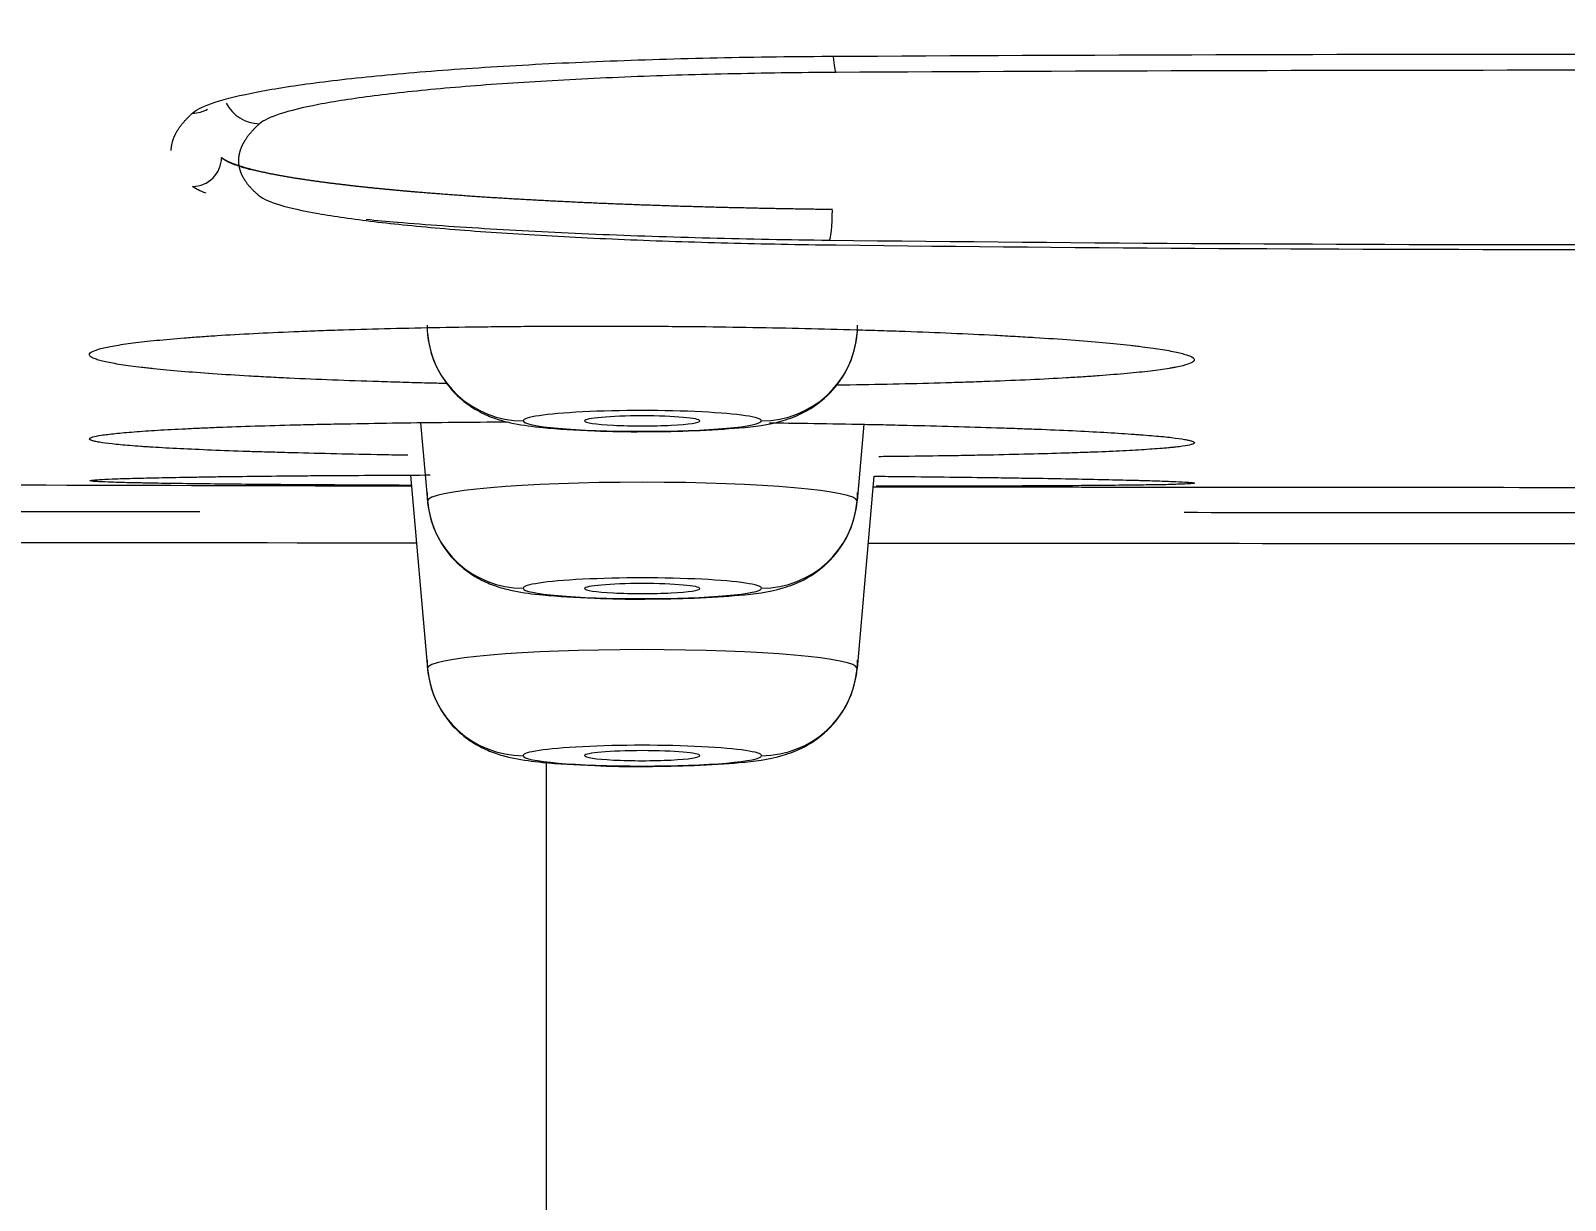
# Model space of a CAD drawing. Header units: millimetres. Extents: x 11618 to 13994, y -5897 to -2537.
# Drawn here: x 12314.95 to 12330.93, y -3614.26 to -3602.08 of the extents above; entities that cross this region are included whole.
import ezdxf

# ---------------------------------------------------------------- set-up
doc = ezdxf.new("R2010")
doc.units = ezdxf.units.MM
doc.layers.add('DIM', color=3, linetype='Continuous', lineweight=13)
doc.styles.get("Standard").update_dxf_attribs({"font": 'arial.ttf'})
doc.dimstyles.get("Standard").update_dxf_attribs({"dimtxt": 0.18, "dimasz": 0.18, "dimexe": 0.18, "dimexo": 0.0625, "dimgap": 0.09, "dimtad": 0, "dimtih": 1, "dimtoh": 1, "dimdec": 1, "dimdsep": 46, "dimtxsty": 'Standard', "dimcen": 0.09, "dimadec": 0, "dimazin": 0, "dimtfac": 1, "dimtdec": 1, "dimtofl": 0, "dimtmove": 0, "dimatfit": 3, "dimfxl": 1, "dimtolj": 1, "dimtzin": 0, "dimarcsym": 0})

# ---------------------------------------------------------------- blocks, each defined once
blk = doc.blocks.new('*D6')
at = {"layer": 'Defpoints', "color": 0, "transparency": 16777216}
for p in [(12196.532, -3594.216), (12466.198, -3594.304), (12466.198, -3664.582)]:
    blk.add_point(p, dxfattribs=at)
at = {"layer": 'DIM', "color": 0, "lineweight": -2, "transparency": 16777216}
for p, q in [((12196.532, -3594.279), (12196.532, -3664.762)), ((12466.198, -3594.366), (12466.198, -3664.762)), ((12214.532, -3664.582), (12448.198, -3664.582)), ((12466.198, -3664.582), (12494.714, -3664.582))]:
    blk.add_line(p, q, dxfattribs=at)
at = {"layer": 'DIM', "color": 0, "transparency": 16777216}
for points in [[(12214.532, -3661.582), (12214.532, -3667.582), (12196.532, -3664.582)], [(12448.198, -3661.582), (12448.198, -3667.582), (12466.198, -3664.582)]]:
    blk.add_solid(points, dxfattribs=at)
at = {"layer": 'DIM', "color": 0, "transparency": 16777216, "insert": (12519.722, -3664.582), "char_height": 18, "attachment_point": 5}
blk.add_mtext('\\A1;270', dxfattribs=at)

msp = doc.modelspace()

# ---------------------------------------------------------------- linework, layer by layer
at = {"linetype": 'Continuous', "lineweight": 18}
for p, q in [((12319.011, -3606.167), (12319.082, -3606.981)), ((12323.625, -3606.182), (12323.555, -3606.981)), ((12318.906, -3606.712), (12319.082, -3608.724)), ((12323.73, -3606.723), (12323.555, -3608.724)), ((12320.318, -3609.706), (12320.318, -4143.641))]:
    msp.add_line(p, q, dxfattribs=at)
at = {"linetype": 'Continuous', "lineweight": 13}
for centre, major_axis, ratio, start_param, end_param in [((12323.337, -3602.12), (-0.002, 0.4), 0.099263, 2.189985, 3.042534), ((12316.64, -3602.643), (0.2, -0.223), 0.990754, 5.539274, 6.087322), ((12317.337, -3602.654), (-0.267, 0.298), 0.990756, 1.323308, 2.398224), ((12316.64, -3603.407), (0.19, 0.232), 0.991435, 3.824618, 5.403863), ((12323.267, -3603.969), (0.004, 0.3), 0.09872, 3.217163, 4.771994), ((12320.078, -3605.151), (1, 0), 0.996195, 3.228859, 4.712389), ((12322.559, -3605.151), (-1, 0), 0.996195, 1.570796, 3.054326), ((12321.318, -3606.147), (1.24, 0), 0.087156, 0, 3.141593), ((12321.318, -3606.147), (1.24, 0), 0.087156, 3.141593, 6.283185), ((12321.318, -3606.981), (-2.236, 0), 0.087156, 3.141593, 6.283185), ((12321.318, -3607.89), (1.24, 0), 0.087156, 0, 3.141593), ((12321.318, -3607.89), (1.24, 0), 0.087156, 3.141593, 6.283185), ((12321.318, -3608.724), (-2.236, 0), 0.087156, 3.141593, 6.283185), ((12321.318, -3609.633), (1.24, 0), 0.087156, 0, 3.141593), ((12321.318, -3609.633), (1.24, 0), 0.087156, 3.141593, 6.283185)]:
    msp.add_ellipse(centre, major_axis=major_axis, ratio=ratio, start_param=start_param, end_param=end_param, dxfattribs=at)
at = {"linetype": 'Continuous', "lineweight": 18}
for centre, major_axis, ratio, start_param, end_param in [((12321.318, -3606.147), (-0.6, 0), 0.087156, 3.141593, 6.283185), ((12321.318, -3606.147), (-0.6, 0), 0.087156, 0, 3.141593), ((12320.078, -3606.894), (1, 0), 0.996195, 3.228859, 4.712389), ((12322.559, -3606.894), (-1, 0), 0.996195, 1.570796, 3.054326), ((12321.318, -3607.893), (-0.6, 0), 0.087156, 3.141593, 6.283185), ((12321.318, -3607.893), (-0.6, 0), 0.087156, 0, 3.141593), ((12320.078, -3608.637), (1, 0), 0.996195, 3.228859, 4.712389), ((12322.559, -3608.637), (-1, 0), 0.996195, 1.570796, 3.054326), ((12321.318, -3609.633), (-0.6, 0), 0.087156, 3.141593, 6.283185), ((12321.318, -3609.633), (-0.6, 0), 0.087156, 0, 3.141593)]:
    msp.add_ellipse(centre, major_axis=major_axis, ratio=ratio, start_param=start_param, end_param=end_param, dxfattribs=at)
for points, knots in [([(12316.638, -3602.941), (12316.681, -3602.903), (12316.761, -3602.865), (12316.987, -3602.791), (12317.135, -3602.755), (12317.501, -3602.685), (12317.714, -3602.652), (12318.2, -3602.59), (12318.472, -3602.56), (12319.075, -3602.506), (12319.398, -3602.482), (12320.087, -3602.439), (12320.453, -3602.42), (12321.223, -3602.389), (12321.618, -3602.376), (12322.427, -3602.358), (12322.841, -3602.352), (12323.266, -3602.35)], [0, 0, 0, 0, 0.125, 0.125, 0.25, 0.25, 0.375, 0.375, 0.5, 0.5, 0.625, 0.625, 0.75, 0.75, 0.875, 0.875, 1, 1, 1, 1]), ([(12323.266, -3602.35), (12325.943, -3602.335), (12328.631, -3602.327), (12334.011, -3602.327), (12336.694, -3602.335), (12339.371, -3602.35)], [0, 0, 0, 0, 0.5, 0.5, 1, 1, 1, 1]), ([(12323.335, -3602.518), (12322.951, -3602.521), (12322.575, -3602.526), (12321.843, -3602.542), (12321.485, -3602.553), (12320.788, -3602.582), (12320.456, -3602.599), (12319.833, -3602.638), (12319.541, -3602.659), (12318.995, -3602.708), (12318.748, -3602.735), (12318.308, -3602.791), (12318.115, -3602.821), (12317.784, -3602.884), (12317.65, -3602.917), (12317.445, -3602.984), (12317.373, -3603.018), (12317.334, -3603.053)], [0, 0, 0, 0, 0.125, 0.125, 0.25, 0.25, 0.375, 0.375, 0.5, 0.5, 0.625, 0.625, 0.75, 0.75, 0.875, 0.875, 1, 1, 1, 1]), ([(12339.302, -3602.518), (12336.648, -3602.504), (12333.988, -3602.496), (12328.654, -3602.496), (12325.989, -3602.504), (12323.335, -3602.518)], [0, 0, 0, 0, 0.5, 0.5, 1, 1, 1, 1]), ([(12316.416, -3603.332), (12316.416, -3603.33), (12316.416, -3603.326), (12316.416, -3603.318), (12316.416, -3603.309), (12316.417, -3603.3), (12316.418, -3603.291), (12316.419, -3603.282), (12316.421, -3603.273), (12316.423, -3603.264), (12316.425, -3603.255), (12316.427, -3603.246), (12316.429, -3603.237), (12316.432, -3603.228), (12316.435, -3603.219), (12316.438, -3603.21), (12316.442, -3603.201), (12316.445, -3603.191), (12316.449, -3603.182), (12316.453, -3603.173), (12316.458, -3603.164), (12316.462, -3603.155), (12316.467, -3603.146), (12316.472, -3603.136), (12316.478, -3603.127), (12316.484, -3603.118), (12316.489, -3603.109), (12316.496, -3603.1), (12316.502, -3603.09), (12316.509, -3603.081), (12316.516, -3603.072), (12316.523, -3603.063), (12316.53, -3603.053), (12316.538, -3603.044), (12316.546, -3603.035), (12316.554, -3603.025), (12316.562, -3603.016), (12316.571, -3603.007), (12316.58, -3602.997), (12316.589, -3602.988), (12316.598, -3602.979), (12316.608, -3602.969), (12316.617, -3602.96), (12316.628, -3602.951), (12316.634, -3602.944), (12316.638, -3602.941)], [0, 0, 0, 0, 0.011837, 0.035323, 0.058808, 0.082294, 0.10578, 0.129267, 0.152755, 0.176244, 0.199733, 0.223224, 0.246716, 0.27021, 0.293705, 0.317202, 0.340701, 0.364202, 0.387705, 0.41121, 0.434718, 0.458229, 0.481742, 0.505258, 0.528777, 0.552299, 0.575824, 0.599353, 0.622885, 0.646421, 0.669961, 0.693505, 0.717053, 0.740605, 0.764162, 0.787723, 0.811288, 0.834859, 0.858435, 0.882015, 0.905601, 0.929193, 0.952789, 0.976392, 1, 1, 1, 1]), ([(12317.24, -3603.53), (12317.234, -3603.529), (12317.22, -3603.525), (12317.199, -3603.519), (12317.178, -3603.513), (12317.158, -3603.507), (12317.138, -3603.501), (12317.119, -3603.495), (12317.1, -3603.489), (12317.082, -3603.482), (12317.065, -3603.476), (12317.049, -3603.47), (12317.034, -3603.463), (12317.019, -3603.457), (12317.005, -3603.45), (12316.992, -3603.443), (12316.979, -3603.437), (12316.968, -3603.43), (12316.957, -3603.423), (12316.947, -3603.416), (12316.942, -3603.412), (12316.939, -3603.41)], [0, 0, 0, 0, 0.04342, 0.093896, 0.144693, 0.195809, 0.247245, 0.298998, 0.351067, 0.40345, 0.456147, 0.509155, 0.562474, 0.616101, 0.670035, 0.724275, 0.778818, 0.833664, 0.888811, 0.944257, 1, 1, 1, 1]), ([(12317.115, -3603.437), (12317.115, -3603.439), (12317.115, -3603.443), (12317.115, -3603.45), (12317.116, -3603.459), (12317.116, -3603.468), (12317.117, -3603.477), (12317.119, -3603.486), (12317.12, -3603.494), (12317.122, -3603.503), (12317.124, -3603.512), (12317.126, -3603.521), (12317.128, -3603.529), (12317.131, -3603.538), (12317.134, -3603.547), (12317.137, -3603.556), (12317.14, -3603.564), (12317.144, -3603.573), (12317.148, -3603.582), (12317.152, -3603.591), (12317.156, -3603.599), (12317.161, -3603.608), (12317.166, -3603.617), (12317.171, -3603.625), (12317.176, -3603.634), (12317.182, -3603.642), (12317.188, -3603.651), (12317.194, -3603.66), (12317.2, -3603.668), (12317.206, -3603.677), (12317.213, -3603.685), (12317.22, -3603.694), (12317.228, -3603.703), (12317.235, -3603.711), (12317.243, -3603.72), (12317.251, -3603.728), (12317.259, -3603.737), (12317.268, -3603.745), (12317.276, -3603.754), (12317.285, -3603.762), (12317.294, -3603.771), (12317.304, -3603.779), (12317.314, -3603.788), (12317.323, -3603.796), (12317.33, -3603.802), (12317.334, -3603.805)], [0, 0, 0, 0, 0.011805, 0.035291, 0.058777, 0.082264, 0.105751, 0.129239, 0.152728, 0.176217, 0.199708, 0.2232, 0.246693, 0.270187, 0.293683, 0.317181, 0.340681, 0.364183, 0.387686, 0.411193, 0.434701, 0.458212, 0.481726, 0.505243, 0.528763, 0.552286, 0.575812, 0.599341, 0.622875, 0.646411, 0.669952, 0.693497, 0.717045, 0.740598, 0.764155, 0.787717, 0.811284, 0.834855, 0.858431, 0.882012, 0.905599, 0.929191, 0.952788, 0.976391, 1, 1, 1, 1]), ([(12317.334, -3603.805), (12317.373, -3603.837), (12317.445, -3603.868), (12317.649, -3603.929), (12317.782, -3603.959), (12318.112, -3604.017), (12318.307, -3604.045), (12318.746, -3604.097), (12318.991, -3604.122), (12319.537, -3604.168), (12319.831, -3604.189), (12320.454, -3604.226), (12320.784, -3604.243), (12321.482, -3604.272), (12321.841, -3604.284), (12322.575, -3604.303), (12322.951, -3604.31), (12323.335, -3604.315)], [0, 0, 0, 0, 0.125, 0.125, 0.25, 0.25, 0.375, 0.375, 0.5, 0.5, 0.625, 0.625, 0.75, 0.75, 0.875, 0.875, 1, 1, 1, 1]), ([(12323.266, -3604.268), (12322.841, -3604.263), (12322.427, -3604.255), (12321.616, -3604.234), (12321.219, -3604.221), (12320.448, -3604.189), (12320.084, -3604.17), (12319.396, -3604.129), (12319.072, -3604.106), (12318.658, -3604.071), (12318.549, -3604.061), (12318.445, -3604.051)], [0, 0, 0, 0, 0.22863, 0.22863, 0.45726, 0.45726, 0.685891, 0.685891, 0.914521, 0.914521, 1, 1, 1, 1]), ([(12339.371, -3604.268), (12336.694, -3604.299), (12334.006, -3604.315), (12328.626, -3604.315), (12325.943, -3604.299), (12323.266, -3604.268)], [0, 0, 0, 0, 0.5, 0.5, 1, 1, 1, 1]), ([(12323.335, -3604.315), (12325.989, -3604.346), (12328.649, -3604.362), (12333.983, -3604.362), (12336.648, -3604.346), (12339.302, -3604.315)], [0, 0, 0, 0, 0.5, 0.5, 1, 1, 1, 1]), ([(12315.563, -3605.455), (12315.565, -3605.445), (12315.576, -3605.434), (12315.616, -3605.414), (12315.645, -3605.404), (12315.703, -3605.389), (12315.724, -3605.384), (12315.771, -3605.374), (12315.797, -3605.369), (12315.882, -3605.354), (12315.947, -3605.345), (12316.093, -3605.326), (12316.174, -3605.317), (12316.351, -3605.299), (12316.448, -3605.29), (12316.58, -3605.28), (12316.607, -3605.278), (12316.661, -3605.274), (12316.689, -3605.272), (12316.774, -3605.266), (12316.833, -3605.262), (12317.012, -3605.25), (12317.139, -3605.243), (12317.405, -3605.229), (12317.544, -3605.223), (12317.763, -3605.214), (12317.838, -3605.211), (12317.952, -3605.206), (12317.991, -3605.205), (12318.069, -3605.202), (12318.108, -3605.201), (12318.306, -3605.195), (12318.469, -3605.19), (12318.802, -3605.181), (12318.972, -3605.178), (12319.319, -3605.171), (12319.496, -3605.168), (12319.723, -3605.166), (12319.768, -3605.165), (12319.86, -3605.164), (12319.906, -3605.164), (12320.043, -3605.162), (12320.136, -3605.162), (12320.412, -3605.16), (12320.598, -3605.159), (12320.97, -3605.159), (12321.157, -3605.159), (12321.439, -3605.161), (12321.533, -3605.161), (12321.675, -3605.163), (12321.722, -3605.163), (12321.817, -3605.164), (12321.864, -3605.164), (12322.1, -3605.167), (12322.285, -3605.17), (12322.653, -3605.176), (12322.834, -3605.179), (12323.192, -3605.188), (12323.369, -3605.192), (12323.587, -3605.199), (12323.631, -3605.2), (12323.717, -3605.203), (12323.846, -3605.207), (12323.972, -3605.211), (12324.22, -3605.22), (12324.381, -3605.226), (12324.691, -3605.24), (12324.842, -3605.247), (12325.06, -3605.258), (12325.131, -3605.262), (12325.236, -3605.268), (12325.27, -3605.27), (12325.339, -3605.274), (12325.507, -3605.284), (12325.663, -3605.295), (12325.898, -3605.312), (12326.117, -3605.331), (12326.308, -3605.35), (12326.418, -3605.362), (12326.439, -3605.364), (12326.481, -3605.369), (12326.542, -3605.377), (12326.599, -3605.384), (12326.705, -3605.399), (12326.767, -3605.409), (12326.875, -3605.43), (12326.92, -3605.44), (12326.965, -3605.453), (12326.974, -3605.455), (12326.99, -3605.461), (12326.998, -3605.463), (12327.018, -3605.471), (12327.03, -3605.476), (12327.057, -3605.492), (12327.065, -3605.502), (12327.064, -3605.512)], [0, 0, 0, 0, 0.03125, 0.03125, 0.0625, 0.0625, 0.078125, 0.078125, 0.09375, 0.09375, 0.125, 0.125, 0.15625, 0.15625, 0.1875, 0.1875, 0.195312, 0.195312, 0.203125, 0.203125, 0.21875, 0.21875, 0.25, 0.25, 0.28125, 0.28125, 0.296875, 0.296875, 0.304687, 0.304687, 0.3125, 0.3125, 0.34375, 0.34375, 0.375, 0.375, 0.40625, 0.40625, 0.414062, 0.414062, 0.421875, 0.421875, 0.4375, 0.4375, 0.46875, 0.46875, 0.5, 0.5, 0.515625, 0.515625, 0.523437, 0.523437, 0.53125, 0.53125, 0.5625, 0.5625, 0.59375, 0.59375, 0.625, 0.625, 0.632812, 0.632812, 0.640625, 0.65625, 0.65625, 0.6875, 0.6875, 0.71875, 0.71875, 0.734375, 0.734375, 0.742187, 0.742187, 0.75, 0.78125, 0.78125, 0.8125, 0.84375, 0.84375, 0.851562, 0.851562, 0.859375, 0.875, 0.875, 0.90625, 0.90625, 0.9375, 0.9375, 0.945312, 0.945312, 0.953125, 0.953125, 0.96875, 0.96875, 1, 1, 1, 1]), ([(12319.078, -3605.151), (12319.08, -3605.289), (12319.124, -3605.512), (12319.288, -3605.788), (12319.475, -3605.965), (12319.663, -3606.077), (12319.836, -3606.141), (12320.032, -3606.187), (12320.312, -3606.224), (12320.769, -3606.251), (12321.171, -3606.262), (12321.348, -3606.258), (12321.357, -3606.258)], [0, 0, 0, 0, 0.122527, 0.215408, 0.294634, 0.364592, 0.427727, 0.496738, 0.634659, 0.831916, 0.991471, 1, 1, 1, 1]), ([(12321.357, -3606.258), (12321.535, -3606.258), (12321.88, -3606.252), (12322.384, -3606.217), (12322.674, -3606.186), (12323.021, -3606.062), (12323.283, -3605.873), (12323.483, -3605.583), (12323.552, -3605.327), (12323.559, -3605.179), (12323.559, -3605.151)], [0, 0, 0, 0, 0.162675, 0.337768, 0.550867, 0.638384, 0.752048, 0.857541, 0.972916, 1, 1, 1, 1]), ([(12319.273, -3605.758), (12319.21, -3605.756), (12319.147, -3605.755), (12319.042, -3605.752), (12318.998, -3605.751), (12318.912, -3605.749), (12318.783, -3605.745), (12318.657, -3605.741), (12318.409, -3605.733), (12318.249, -3605.728), (12317.938, -3605.715), (12317.788, -3605.709), (12317.57, -3605.699), (12317.499, -3605.695), (12317.394, -3605.69), (12317.359, -3605.688), (12317.291, -3605.684), (12317.257, -3605.682), (12317.091, -3605.673), (12316.966, -3605.665), (12316.731, -3605.649), (12316.621, -3605.64), (12316.416, -3605.623), (12316.32, -3605.614), (12316.21, -3605.602), (12316.188, -3605.6), (12316.146, -3605.595), (12316.085, -3605.588), (12316.029, -3605.581), (12315.923, -3605.567), (12315.86, -3605.557), (12315.753, -3605.537), (12315.707, -3605.527), (12315.662, -3605.515), (12315.653, -3605.512), (12315.637, -3605.507), (12315.63, -3605.504), (12315.609, -3605.497), (12315.598, -3605.491), (12315.571, -3605.476), (12315.562, -3605.466), (12315.563, -3605.455)], [0, 0, 0, 0, 0.028812, 0.028812, 0.049045, 0.049045, 0.069278, 0.109744, 0.109744, 0.190677, 0.190677, 0.271609, 0.271609, 0.312075, 0.312075, 0.332308, 0.332308, 0.352541, 0.352541, 0.433474, 0.433474, 0.514406, 0.514406, 0.595338, 0.595338, 0.615571, 0.615571, 0.635804, 0.676271, 0.676271, 0.757203, 0.757203, 0.838135, 0.838135, 0.858368, 0.858368, 0.878601, 0.878601, 0.919068, 0.919068, 1, 1, 1, 1]), ([(12327.064, -3605.512), (12327.063, -3605.523), (12327.052, -3605.533), (12327.012, -3605.553), (12326.983, -3605.562), (12326.925, -3605.577), (12326.904, -3605.582), (12326.868, -3605.589), (12326.856, -3605.591), (12326.83, -3605.596), (12326.816, -3605.598), (12326.745, -3605.61), (12326.68, -3605.619), (12326.534, -3605.637), (12326.453, -3605.645), (12326.275, -3605.662), (12326.178, -3605.669), (12326.046, -3605.679), (12326.019, -3605.681), (12325.965, -3605.685), (12325.937, -3605.687), (12325.852, -3605.692), (12325.793, -3605.696), (12325.613, -3605.706), (12325.487, -3605.713), (12325.221, -3605.725), (12325.081, -3605.731), (12324.862, -3605.739), (12324.788, -3605.742), (12324.673, -3605.745), (12324.635, -3605.747), (12324.557, -3605.749), (12324.517, -3605.75), (12324.319, -3605.756), (12324.157, -3605.76), (12323.825, -3605.768), (12323.655, -3605.771), (12323.439, -3605.774), (12323.396, -3605.775), (12323.353, -3605.776)], [0, 0, 0, 0, 0.081669, 0.081669, 0.163339, 0.163339, 0.204173, 0.204173, 0.224591, 0.224591, 0.245008, 0.245008, 0.326677, 0.326677, 0.408347, 0.408347, 0.490016, 0.490016, 0.510433, 0.510433, 0.530851, 0.530851, 0.571685, 0.571685, 0.653355, 0.653355, 0.735024, 0.735024, 0.775859, 0.775859, 0.796276, 0.796276, 0.816693, 0.816693, 0.898362, 0.898362, 0.980032, 0.980032, 1, 1, 1, 1]), ([(12315.565, -3606.333), (12315.567, -3606.326), (12315.579, -3606.32), (12315.62, -3606.308), (12315.65, -3606.302), (12315.728, -3606.29), (12315.777, -3606.284), (12315.891, -3606.272), (12315.956, -3606.266), (12316.103, -3606.255), (12316.185, -3606.249), (12316.364, -3606.238), (12316.461, -3606.233), (12316.593, -3606.227), (12316.62, -3606.225), (12316.675, -3606.223), (12316.703, -3606.222), (12316.788, -3606.218), (12316.847, -3606.215), (12317.028, -3606.208), (12317.154, -3606.204), (12317.421, -3606.196), (12317.561, -3606.192), (12317.781, -3606.186), (12317.856, -3606.184), (12317.97, -3606.182), (12318.009, -3606.181), (12318.087, -3606.179), (12318.127, -3606.179), (12318.325, -3606.175), (12318.488, -3606.172), (12318.822, -3606.167), (12318.992, -3606.165), (12319.34, -3606.161), (12319.518, -3606.159), (12319.744, -3606.158), (12319.79, -3606.157), (12319.861, -3606.157), (12319.887, -3606.157), (12319.913, -3606.157)], [0, 0, 0, 0, 0.07468, 0.07468, 0.14936, 0.14936, 0.224039, 0.224039, 0.298719, 0.298719, 0.373399, 0.373399, 0.448079, 0.448079, 0.466749, 0.466749, 0.485419, 0.485419, 0.522759, 0.522759, 0.597438, 0.597438, 0.672118, 0.672118, 0.709458, 0.709458, 0.728128, 0.728128, 0.746798, 0.746798, 0.821478, 0.821478, 0.896158, 0.896158, 0.970838, 0.970838, 0.989508, 0.989508, 1, 1, 1, 1]), ([(12322.644, -3606.166), (12322.776, -3606.168), (12322.907, -3606.17), (12323.215, -3606.175), (12323.392, -3606.178), (12323.61, -3606.182), (12323.653, -3606.183), (12323.739, -3606.184), (12323.868, -3606.187), (12323.994, -3606.19), (12324.241, -3606.196), (12324.401, -3606.2), (12324.711, -3606.208), (12324.861, -3606.213), (12325.078, -3606.22), (12325.149, -3606.223), (12325.254, -3606.226), (12325.288, -3606.228), (12325.356, -3606.23), (12325.524, -3606.237), (12325.679, -3606.243), (12325.913, -3606.254), (12326.131, -3606.266), (12326.32, -3606.278), (12326.429, -3606.285), (12326.451, -3606.287), (12326.492, -3606.29), (12326.553, -3606.294), (12326.609, -3606.299), (12326.714, -3606.308), (12326.775, -3606.314), (12326.881, -3606.327), (12326.926, -3606.333), (12326.97, -3606.341), (12326.979, -3606.342), (12326.994, -3606.345), (12327.002, -3606.347), (12327.022, -3606.352), (12327.033, -3606.355), (12327.059, -3606.364), (12327.067, -3606.37), (12327.065, -3606.376)], [0, 0, 0, 0, 0.052754, 0.052754, 0.125619, 0.125619, 0.143836, 0.143836, 0.162052, 0.198484, 0.198484, 0.271349, 0.271349, 0.344214, 0.344214, 0.380647, 0.380647, 0.398863, 0.398863, 0.41708, 0.489945, 0.489945, 0.56281, 0.635675, 0.635675, 0.653891, 0.653891, 0.672107, 0.70854, 0.70854, 0.781405, 0.781405, 0.85427, 0.85427, 0.872486, 0.872486, 0.890702, 0.890702, 0.927135, 0.927135, 1, 1, 1, 1]), ([(12318.879, -3606.505), (12318.855, -3606.505), (12318.745, -3606.503), (12318.638, -3606.501), (12318.391, -3606.496), (12318.231, -3606.493), (12317.921, -3606.486), (12317.771, -3606.482), (12317.554, -3606.476), (12317.483, -3606.474), (12317.378, -3606.471), (12317.344, -3606.47), (12317.276, -3606.468), (12317.242, -3606.467), (12317.077, -3606.461), (12316.953, -3606.457), (12316.719, -3606.447), (12316.609, -3606.442), (12316.405, -3606.432), (12316.31, -3606.427), (12316.201, -3606.42), (12316.18, -3606.419), (12316.138, -3606.416), (12316.077, -3606.412), (12316.021, -3606.407), (12315.916, -3606.399), (12315.855, -3606.393), (12315.749, -3606.382), (12315.704, -3606.376), (12315.659, -3606.368), (12315.651, -3606.367), (12315.635, -3606.364), (12315.628, -3606.362), (12315.608, -3606.357), (12315.597, -3606.354), (12315.571, -3606.345), (12315.563, -3606.339), (12315.565, -3606.333)], [0, 0, 0, 0, 0.012155, 0.055105, 0.055105, 0.141004, 0.141004, 0.226904, 0.226904, 0.269853, 0.269853, 0.291328, 0.291328, 0.312803, 0.312803, 0.398703, 0.398703, 0.484602, 0.484602, 0.570502, 0.570502, 0.591977, 0.591977, 0.613452, 0.656402, 0.656402, 0.742301, 0.742301, 0.828201, 0.828201, 0.849676, 0.849676, 0.871151, 0.871151, 0.9141, 0.9141, 1, 1, 1, 1]), ([(12327.065, -3606.376), (12327.063, -3606.382), (12327.051, -3606.388), (12327.01, -3606.4), (12326.98, -3606.406), (12326.921, -3606.414), (12326.899, -3606.417), (12326.863, -3606.421), (12326.851, -3606.422), (12326.824, -3606.425), (12326.81, -3606.426), (12326.739, -3606.433), (12326.673, -3606.438), (12326.526, -3606.448), (12326.445, -3606.453), (12326.265, -3606.462), (12326.168, -3606.467), (12326.035, -3606.472), (12326.008, -3606.473), (12325.953, -3606.475), (12325.925, -3606.476), (12325.84, -3606.479), (12325.781, -3606.481), (12325.6, -3606.487), (12325.474, -3606.491), (12325.207, -3606.497), (12325.067, -3606.5), (12324.847, -3606.505), (12324.772, -3606.506), (12324.657, -3606.508), (12324.619, -3606.509), (12324.541, -3606.51), (12324.501, -3606.511), (12324.302, -3606.514), (12324.14, -3606.516), (12323.91, -3606.518), (12323.846, -3606.519), (12323.781, -3606.52)], [0, 0, 0, 0, 0.087858, 0.087858, 0.175716, 0.175716, 0.219645, 0.219645, 0.24161, 0.24161, 0.263574, 0.263574, 0.351432, 0.351432, 0.43929, 0.43929, 0.527148, 0.527148, 0.549113, 0.549113, 0.571077, 0.571077, 0.615006, 0.615006, 0.702864, 0.702864, 0.790722, 0.790722, 0.834651, 0.834651, 0.856616, 0.856616, 0.87858, 0.87858, 0.966438, 0.966438, 1, 1, 1, 1]), ([(12318.911, -3606.818), (12318.869, -3606.818), (12318.742, -3606.818), (12318.618, -3606.817), (12318.371, -3606.816), (12318.212, -3606.815), (12317.903, -3606.813), (12317.753, -3606.812), (12317.537, -3606.811), (12317.466, -3606.81), (12317.362, -3606.809), (12317.327, -3606.809), (12317.26, -3606.808), (12317.226, -3606.808), (12317.062, -3606.807), (12316.938, -3606.805), (12316.706, -3606.803), (12316.597, -3606.801), (12316.394, -3606.799), (12316.3, -3606.797), (12316.192, -3606.795), (12316.171, -3606.795), (12316.129, -3606.794), (12316.069, -3606.793), (12316.014, -3606.792), (12315.91, -3606.789), (12315.849, -3606.788), (12315.744, -3606.784), (12315.701, -3606.782), (12315.657, -3606.78), (12315.649, -3606.779), (12315.634, -3606.779), (12315.627, -3606.778), (12315.607, -3606.777), (12315.597, -3606.776), (12315.572, -3606.773), (12315.565, -3606.771), (12315.567, -3606.769)], [0, 0, 0, 0, 0.020651, 0.063232, 0.063232, 0.148393, 0.148393, 0.233553, 0.233553, 0.276134, 0.276134, 0.297424, 0.297424, 0.318714, 0.318714, 0.403875, 0.403875, 0.489036, 0.489036, 0.574196, 0.574196, 0.595486, 0.595486, 0.616777, 0.659357, 0.659357, 0.744518, 0.744518, 0.829679, 0.829679, 0.850969, 0.850969, 0.872259, 0.872259, 0.914839, 0.914839, 1, 1, 1, 1]), ([(12315.567, -3606.769), (12315.57, -3606.767), (12315.582, -3606.765), (12315.625, -3606.761), (12315.687, -3606.757), (12315.784, -3606.752), (12315.871, -3606.749), (12315.902, -3606.748), (12315.968, -3606.746), (12316.003, -3606.745), (12316.114, -3606.742), (12316.196, -3606.74), (12316.376, -3606.737), (12316.474, -3606.735), (12316.606, -3606.732), (12316.633, -3606.732), (12316.688, -3606.731), (12316.717, -3606.731), (12316.802, -3606.729), (12316.861, -3606.728), (12317.043, -3606.726), (12317.17, -3606.724), (12317.438, -3606.721), (12317.578, -3606.72), (12317.798, -3606.718), (12317.873, -3606.717), (12317.988, -3606.716), (12318.027, -3606.716), (12318.105, -3606.715), (12318.145, -3606.715), (12318.344, -3606.714), (12318.507, -3606.713), (12318.817, -3606.711), (12318.963, -3606.711), (12319.111, -3606.71)], [0, 0, 0, 0, 0.084353, 0.084353, 0.168705, 0.253058, 0.253058, 0.295234, 0.295234, 0.33741, 0.33741, 0.421763, 0.421763, 0.506116, 0.506116, 0.527204, 0.527204, 0.548292, 0.548292, 0.590468, 0.590468, 0.674821, 0.674821, 0.759173, 0.759173, 0.80135, 0.80135, 0.822438, 0.822438, 0.843526, 0.843526, 0.927878, 0.927878, 1, 1, 1, 1]), ([(12323.734, -3606.723), (12323.772, -3606.723), (12323.895, -3606.725), (12324.016, -3606.726), (12324.263, -3606.728), (12324.423, -3606.73), (12324.732, -3606.734), (12324.881, -3606.736), (12325.098, -3606.739), (12325.169, -3606.74), (12325.273, -3606.742), (12325.307, -3606.742), (12325.375, -3606.743), (12325.408, -3606.744), (12325.573, -3606.746), (12325.696, -3606.749), (12325.928, -3606.753), (12326.145, -3606.757), (12326.333, -3606.762), (12326.441, -3606.765), (12326.462, -3606.765), (12326.504, -3606.766), (12326.564, -3606.768), (12326.619, -3606.77), (12326.723, -3606.773), (12326.783, -3606.775), (12326.888, -3606.78), (12326.931, -3606.782), (12326.984, -3606.785), (12326.999, -3606.786), (12327.025, -3606.788), (12327.036, -3606.789), (12327.061, -3606.792), (12327.068, -3606.794), (12327.065, -3606.796)], [0, 0, 0, 0, 0.018855, 0.061514, 0.061514, 0.14683, 0.14683, 0.232147, 0.232147, 0.274806, 0.274806, 0.296135, 0.296135, 0.317464, 0.317464, 0.402781, 0.402781, 0.488098, 0.573415, 0.573415, 0.594744, 0.594744, 0.616074, 0.658732, 0.658732, 0.744049, 0.744049, 0.829366, 0.829366, 0.872025, 0.872025, 0.914683, 0.914683, 1, 1, 1, 1]), ([(12303.726, -3606.772), (12305.717, -3606.781), (12310.015, -3606.799), (12315.082, -3606.815), (12318.153, -3606.822), (12318.916, -3606.824)], [0, 0, 0, 0, 0.394292, 0.849456, 1, 1, 1, 1]), ([(12319.078, -3606.894), (12319.08, -3607.032), (12319.124, -3607.256), (12319.288, -3607.531), (12319.475, -3607.708), (12319.663, -3607.82), (12319.836, -3607.884), (12320.032, -3607.93), (12320.312, -3607.967), (12320.769, -3607.994), (12321.171, -3608.005), (12321.348, -3608.002), (12321.357, -3608.001)], [0, 0, 0, 0, 0.122527, 0.215408, 0.294634, 0.364592, 0.427727, 0.496738, 0.634659, 0.831916, 0.991471, 1, 1, 1, 1]), ([(12321.357, -3608.001), (12321.535, -3608.001), (12321.88, -3607.995), (12322.384, -3607.96), (12322.674, -3607.929), (12323.021, -3607.805), (12323.283, -3607.616), (12323.483, -3607.327), (12323.552, -3607.07), (12323.559, -3606.922), (12323.559, -3606.894)], [0, 0, 0, 0, 0.162675, 0.337768, 0.550867, 0.638384, 0.752048, 0.857541, 0.972916, 1, 1, 1, 1]), ([(12323.722, -3606.833), (12324.727, -3606.834), (12329.336, -3606.84), (12334.403, -3606.84), (12338.454, -3606.835), (12338.918, -3606.835)], [0, 0, 0, 0, 0.198084, 0.90813, 1, 1, 1, 1]), ([(12327.065, -3606.796), (12327.062, -3606.798), (12327.05, -3606.799), (12327.007, -3606.803), (12326.977, -3606.804), (12326.917, -3606.807), (12326.895, -3606.807), (12326.846, -3606.809), (12326.819, -3606.81), (12326.733, -3606.812), (12326.666, -3606.813), (12326.518, -3606.815), (12326.436, -3606.816), (12326.256, -3606.818), (12326.158, -3606.819), (12326.025, -3606.821), (12325.998, -3606.821), (12325.942, -3606.821), (12325.914, -3606.821), (12325.828, -3606.822), (12325.769, -3606.822), (12325.588, -3606.823), (12325.461, -3606.824), (12325.193, -3606.825), (12325.052, -3606.826), (12324.832, -3606.826), (12324.757, -3606.826), (12324.642, -3606.827), (12324.603, -3606.827), (12324.525, -3606.827), (12324.485, -3606.827), (12324.286, -3606.827), (12324.123, -3606.827), (12323.889, -3606.828), (12323.822, -3606.828), (12323.753, -3606.828)], [0, 0, 0, 0, 0.087708, 0.087708, 0.175416, 0.175416, 0.219269, 0.219269, 0.263123, 0.263123, 0.350831, 0.350831, 0.438539, 0.438539, 0.526247, 0.526247, 0.548173, 0.548173, 0.5701, 0.5701, 0.613954, 0.613954, 0.701662, 0.701662, 0.78937, 0.78937, 0.833224, 0.833224, 0.855151, 0.855151, 0.877078, 0.877078, 0.964785, 0.964785, 1, 1, 1, 1]), ([(12306.944, -3607.076), (12307.167, -3607.076), (12310.423, -3607.083), (12313.679, -3607.088), (12316.712, -3607.092)], [0, 0, 0, 0, 0.068478, 1, 1, 1, 1]), ([(12326.957, -3607.099), (12328.462, -3607.1), (12331.359, -3607.1), (12334.257, -3607.099), (12335.649, -3607.099)], [0, 0, 0, 0, 0.519406, 1, 1, 1, 1]), ([(12318.964, -3607.42), (12315.652, -3607.417), (12310.456, -3607.409), (12305.518, -3607.399), (12303.671, -3607.395)], [0, 0, 0, 0, 0.618281, 1, 1, 1, 1]), ([(12338.967, -3607.423), (12336.519, -3607.424), (12334.021, -3607.426), (12328.817, -3607.426), (12326.217, -3607.425), (12323.672, -3607.424)], [0, 0, 0, 0, 0.489796, 0.489796, 1, 1, 1, 1]), ([(12319.078, -3608.637), (12319.08, -3608.775), (12319.124, -3608.999), (12319.288, -3609.274), (12319.475, -3609.451), (12319.663, -3609.563), (12319.836, -3609.627), (12320.032, -3609.673), (12320.312, -3609.711), (12320.769, -3609.737), (12321.171, -3609.748), (12321.348, -3609.745), (12321.357, -3609.745)], [0, 0, 0, 0, 0.122527, 0.215408, 0.294634, 0.364592, 0.427727, 0.496738, 0.634659, 0.831916, 0.991471, 1, 1, 1, 1]), ([(12321.357, -3609.745), (12321.535, -3609.744), (12321.88, -3609.738), (12322.384, -3609.704), (12322.674, -3609.672), (12323.021, -3609.548), (12323.283, -3609.359), (12323.483, -3609.07), (12323.552, -3608.813), (12323.559, -3608.665), (12323.559, -3608.637)], [0, 0, 0, 0, 0.162675, 0.337768, 0.550867, 0.638384, 0.752048, 0.857541, 0.972916, 1, 1, 1, 1])]:
    msp.add_open_spline(points, degree=3, knots=knots, dxfattribs=at)
at = {"linetype": 'Continuous', "lineweight": 13}
for points, knots in [([(12317.334, -3603.053), (12317.33, -3603.056), (12317.323, -3603.062), (12317.314, -3603.071), (12317.304, -3603.08), (12317.294, -3603.09), (12317.285, -3603.099), (12317.276, -3603.108), (12317.268, -3603.117), (12317.259, -3603.126), (12317.251, -3603.136), (12317.243, -3603.145), (12317.235, -3603.154), (12317.228, -3603.163), (12317.22, -3603.172), (12317.213, -3603.181), (12317.206, -3603.19), (12317.2, -3603.199), (12317.194, -3603.209), (12317.188, -3603.218), (12317.182, -3603.227), (12317.176, -3603.236), (12317.171, -3603.245), (12317.166, -3603.254), (12317.161, -3603.263), (12317.156, -3603.272), (12317.152, -3603.281), (12317.148, -3603.29), (12317.144, -3603.299), (12317.14, -3603.308), (12317.137, -3603.317), (12317.134, -3603.326), (12317.131, -3603.335), (12317.128, -3603.344), (12317.126, -3603.353), (12317.124, -3603.362), (12317.122, -3603.371), (12317.12, -3603.379), (12317.119, -3603.388), (12317.117, -3603.397), (12317.116, -3603.406), (12317.116, -3603.415), (12317.115, -3603.424), (12317.115, -3603.431), (12317.115, -3603.436), (12317.115, -3603.437)], [0, 0, 0, 0, 0.023612, 0.047218, 0.070818, 0.094413, 0.118002, 0.141586, 0.165165, 0.18874, 0.212309, 0.235874, 0.259434, 0.28299, 0.306541, 0.330089, 0.353632, 0.377172, 0.400708, 0.42424, 0.447769, 0.471295, 0.494818, 0.518337, 0.541854, 0.565368, 0.58888, 0.612389, 0.635896, 0.6594, 0.682903, 0.706404, 0.729903, 0.7534, 0.776896, 0.800391, 0.823884, 0.847376, 0.870868, 0.894359, 0.917849, 0.941338, 0.964828, 0.988317, 1, 1, 1, 1]), ([(12316.939, -3603.404), (12316.94, -3603.405), (12316.943, -3603.407), (12316.948, -3603.411), (12316.953, -3603.415), (12316.958, -3603.418), (12316.964, -3603.422), (12316.97, -3603.425), (12316.976, -3603.429), (12316.982, -3603.432), (12316.989, -3603.436), (12316.995, -3603.439), (12317.002, -3603.443), (12317.01, -3603.446), (12317.017, -3603.45), (12317.025, -3603.453), (12317.032, -3603.457), (12317.041, -3603.46), (12317.049, -3603.463), (12317.057, -3603.467), (12317.066, -3603.47), (12317.075, -3603.473), (12317.084, -3603.477), (12317.093, -3603.48), (12317.103, -3603.483), (12317.112, -3603.487), (12317.122, -3603.49), (12317.132, -3603.493), (12317.143, -3603.496), (12317.153, -3603.499), (12317.164, -3603.503), (12317.174, -3603.506), (12317.185, -3603.509), (12317.196, -3603.512), (12317.208, -3603.515), (12317.219, -3603.518), (12317.231, -3603.521), (12317.242, -3603.525), (12317.254, -3603.528), (12317.266, -3603.531), (12317.279, -3603.534), (12317.291, -3603.537), (12317.303, -3603.54), (12317.316, -3603.543), (12317.329, -3603.546), (12317.342, -3603.549), (12317.355, -3603.552), (12317.368, -3603.554), (12317.381, -3603.557), (12317.395, -3603.56), (12317.408, -3603.563), (12317.422, -3603.566), (12317.436, -3603.569), (12317.45, -3603.572), (12317.464, -3603.574), (12317.478, -3603.577), (12317.492, -3603.58), (12317.507, -3603.583), (12317.521, -3603.585), (12317.536, -3603.588), (12317.55, -3603.591), (12317.565, -3603.593), (12317.58, -3603.596), (12317.595, -3603.599), (12317.61, -3603.601), (12317.625, -3603.604), (12317.641, -3603.606), (12317.656, -3603.609), (12317.671, -3603.612), (12317.687, -3603.614), (12317.702, -3603.617), (12317.718, -3603.619), (12317.734, -3603.622), (12317.75, -3603.624), (12317.766, -3603.627), (12317.782, -3603.629), (12317.798, -3603.631), (12317.814, -3603.634), (12317.83, -3603.636), (12317.846, -3603.638), (12317.862, -3603.641), (12317.878, -3603.643), (12317.895, -3603.645), (12317.911, -3603.648), (12317.928, -3603.65), (12317.944, -3603.652), (12317.961, -3603.655), (12317.977, -3603.657), (12317.994, -3603.659), (12318.011, -3603.661), (12318.027, -3603.663), (12318.044, -3603.666), (12318.061, -3603.668), (12318.078, -3603.67), (12318.095, -3603.672), (12318.111, -3603.674), (12318.128, -3603.676), (12318.145, -3603.678), (12318.162, -3603.68), (12318.179, -3603.682), (12318.196, -3603.684), (12318.213, -3603.686), (12318.23, -3603.688), (12318.247, -3603.69), (12318.264, -3603.692), (12318.281, -3603.694), (12318.298, -3603.696), (12318.315, -3603.698), (12318.332, -3603.7), (12318.349, -3603.702), (12318.366, -3603.704), (12318.383, -3603.706), (12318.4, -3603.707), (12318.417, -3603.709), (12318.435, -3603.711), (12318.452, -3603.713), (12318.469, -3603.715), (12318.486, -3603.716), (12318.503, -3603.718), (12318.52, -3603.72), (12318.537, -3603.722), (12318.554, -3603.723), (12318.57, -3603.725), (12318.587, -3603.727), (12318.604, -3603.728), (12318.621, -3603.73), (12318.638, -3603.732), (12318.655, -3603.733), (12318.672, -3603.735), (12318.688, -3603.736), (12318.705, -3603.738), (12318.722, -3603.739), (12318.739, -3603.741), (12318.755, -3603.743), (12318.772, -3603.744), (12318.789, -3603.746), (12318.805, -3603.747), (12318.822, -3603.749), (12318.838, -3603.75), (12318.854, -3603.752), (12318.871, -3603.753), (12318.887, -3603.754), (12318.904, -3603.756), (12318.92, -3603.757), (12318.936, -3603.759), (12318.952, -3603.76), (12318.968, -3603.761), (12319, -3603.764), (12319.048, -3603.768), (12319.112, -3603.773), (12319.177, -3603.778), (12319.243, -3603.783), (12319.309, -3603.788), (12319.376, -3603.793), (12319.443, -3603.798), (12319.511, -3603.803), (12319.579, -3603.808), (12319.648, -3603.812), (12319.718, -3603.817), (12319.788, -3603.821), (12319.858, -3603.826), (12319.929, -3603.83), (12320, -3603.834), (12320.072, -3603.838), (12320.144, -3603.842), (12320.217, -3603.846), (12320.29, -3603.85), (12320.363, -3603.854), (12320.437, -3603.858), (12320.511, -3603.861), (12320.586, -3603.865), (12320.661, -3603.869), (12320.736, -3603.872), (12320.811, -3603.875), (12320.887, -3603.879), (12320.963, -3603.882), (12321.039, -3603.885), (12321.116, -3603.888), (12321.192, -3603.891), (12321.269, -3603.894), (12321.346, -3603.897), (12321.424, -3603.899), (12321.501, -3603.902), (12321.579, -3603.905), (12321.657, -3603.907), (12321.735, -3603.91), (12321.813, -3603.912), (12321.891, -3603.914), (12321.969, -3603.916), (12322.047, -3603.919), (12322.125, -3603.921), (12322.204, -3603.923), (12322.282, -3603.924), (12322.36, -3603.926), (12322.439, -3603.928), (12322.517, -3603.93), (12322.595, -3603.931), (12322.674, -3603.933), (12322.752, -3603.934), (12322.83, -3603.936), (12322.908, -3603.937), (12322.986, -3603.938), (12323.064, -3603.939), (12323.142, -3603.941), (12323.219, -3603.942), (12323.271, -3603.942), (12323.297, -3603.942)], [0, 0, 0, 0, 0.004487, 0.008961, 0.013422, 0.017868, 0.022301, 0.02672, 0.031125, 0.035516, 0.039894, 0.044257, 0.048607, 0.052942, 0.057264, 0.061571, 0.065865, 0.070144, 0.074409, 0.07866, 0.082896, 0.087119, 0.091327, 0.095521, 0.0997, 0.103865, 0.108015, 0.112151, 0.116273, 0.12038, 0.124472, 0.12855, 0.132614, 0.136662, 0.140696, 0.144716, 0.14872, 0.15271, 0.156685, 0.160645, 0.164591, 0.168521, 0.172437, 0.176338, 0.180224, 0.184095, 0.187951, 0.191792, 0.195618, 0.199429, 0.203225, 0.207006, 0.210772, 0.214523, 0.218259, 0.22198, 0.225685, 0.229376, 0.233051, 0.236711, 0.240357, 0.243986, 0.247601, 0.251201, 0.254785, 0.258354, 0.261908, 0.265446, 0.26897, 0.272478, 0.27597, 0.279448, 0.28291, 0.286358, 0.28979, 0.293207, 0.296608, 0.299995, 0.303366, 0.306723, 0.310064, 0.31339, 0.316701, 0.319997, 0.323278, 0.326543, 0.329794, 0.33303, 0.33625, 0.339456, 0.342646, 0.345821, 0.348982, 0.352127, 0.355257, 0.358373, 0.361473, 0.364558, 0.367628, 0.370683, 0.373724, 0.376749, 0.379759, 0.382754, 0.385735, 0.3887, 0.39165, 0.394586, 0.397506, 0.400411, 0.403302, 0.406177, 0.409038, 0.411883, 0.414714, 0.41753, 0.420331, 0.423116, 0.425887, 0.428643, 0.431384, 0.43411, 0.436822, 0.439518, 0.442199, 0.444866, 0.447517, 0.450154, 0.452776, 0.455382, 0.457974, 0.460551, 0.463113, 0.46566, 0.468193, 0.47071, 0.473213, 0.4757, 0.478173, 0.480631, 0.483074, 0.485502, 0.487915, 0.490313, 0.492697, 0.495065, 0.497419, 0.499758, 0.508951, 0.518124, 0.527277, 0.536411, 0.545524, 0.554618, 0.563692, 0.572746, 0.58178, 0.590795, 0.59979, 0.608766, 0.617722, 0.626658, 0.635575, 0.644473, 0.653351, 0.66221, 0.67105, 0.67987, 0.688671, 0.697453, 0.706215, 0.714959, 0.723684, 0.732389, 0.741076, 0.749744, 0.758393, 0.767023, 0.775633, 0.784223, 0.792793, 0.801343, 0.809873, 0.818382, 0.82687, 0.835338, 0.843784, 0.852209, 0.860612, 0.868994, 0.877353, 0.885691, 0.894006, 0.902299, 0.910569, 0.918816, 0.927041, 0.935242, 0.94342, 0.951574, 0.959705, 0.967812, 0.975895, 0.983954, 0.991989, 1, 1, 1, 1])]:
    msp.add_open_spline(points, degree=3, knots=knots, dxfattribs=at)
at = {"linetype": 'Continuous', "lineweight": 18}
msp.add_open_spline([(12316.778, -3603.777), (12316.715, -3603.754), (12316.668, -3603.73), (12316.638, -3603.706)], degree=3, dxfattribs=at)

# ---------------------------------------------------------------- dimensions: what is measured, and where the dimension line sits
at = {"layer": 'DIM', "color": 3}
dim = msp.add_linear_dim(base=(12466.198, -3664.582), p1=(12196.532, -3594.216), p2=(12466.198, -3594.304), text='270', dimstyle='Standard', override={"dimtxt": 18, "dimasz": 18, "dimgap": 5}, dxfattribs=at)
dim.commit()
dim.dimension.update_dxf_attribs({"geometry": '*D6', "text_midpoint": (12519.722, -3664.582), "dimtype": 160})

doc.saveas('drawing.dxf')
